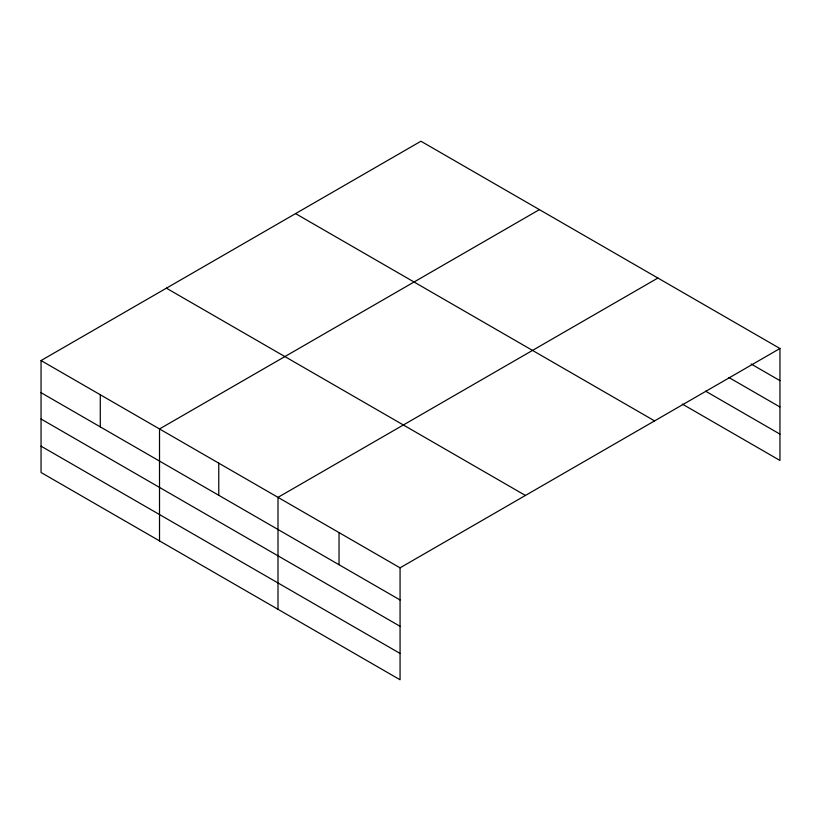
<?xml version="1.0" encoding="UTF-8"?>
<svg xmlns="http://www.w3.org/2000/svg" width="821" height="821" viewBox="0 0 821 821"><rect width="100%" height="100%" fill="white"/><g stroke="black" fill="none" stroke-linecap="round" stroke-linejoin="round"><path stroke-width="1.23" d="M779.95 348.504L420.937 141.233L41.05 360.552L41.05 472.496L400.063 679.767L400.063 567.834L779.95 348.504L779.95 460.448L682.302 404.065M539.407 209.632L159.52 428.952L159.52 540.895M657.888 278.032L278.001 497.352L278.001 609.295M751.102 363.98L779.95 380.636M728.904 377.506L779.95 406.98M705.598 391.186L779.95 434.114M295.57 213.604L654.583 420.886M166.417 288.181L525.43 495.453M41.05 360.552L400.063 567.834M41.05 392.684L400.063 599.966M41.05 419.018L400.063 626.3M41.05 446.162L400.063 653.434M339.032 532.593L339.032 564.725M218.766 463.157L218.766 495.289M100.285 394.757L100.285 426.889"/></g></svg>
